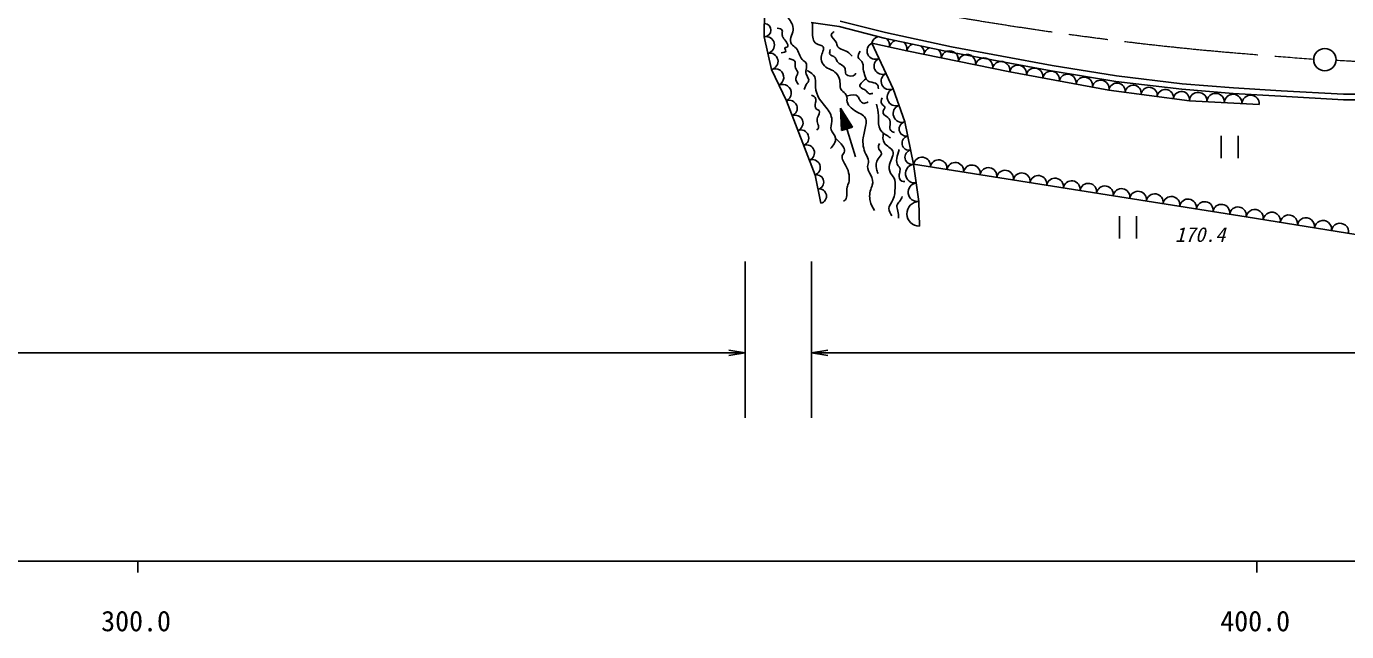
# Model space of a CAD drawing. Units: millimetres, scale not verified. Extents: x 40000 to 680000, y 20000 to 380000.
# Drawn here: x 358046 to 476012, y 198715 to 252828 of the extents above; entities that cross this region are included whole.
import ezdxf
from ezdxf.enums import TextEntityAlignment as Align

# ---------------------------------------------------------------- set-up
doc = ezdxf.new("R2010")
doc.units = ezdxf.units.MM
doc.header["$LTSCALE"] = 1000
doc.linetypes.add('CHAIN', pattern=[18.5, 12, -1.5, 3.5, -1.5])
for name, color, linetype, lineweight in [('M-BGD', 7, 'Continuous', 25), ('M-BMK', 2, 'CHAIN', 13), ('M-BMK-SRVR', 3, 'Continuous', 25), ('M-STR-STR3', 7, 'Continuous', 25), ('M-TTL-BAND', 7, 'Continuous', 25)]:
    doc.layers.add(name, color=color, linetype=linetype, lineweight=lineweight)
doc.styles.add('ＭＳ ゴシック', font='')
doc.styles.get('ＭＳ ゴシック').set_extended_font_data('MS Gothic')

# ---------------------------------------------------------------- blocks, each defined once
blk = doc.blocks.new('open_arrow')
at = {"color": 0, "linetype": 'Continuous', "lineweight": -2}
blk.add_lwpolyline([(7.5, 1.25), (0, 0), (7.5, -1.25)], dxfattribs=at)

msp = doc.modelspace()

# ---------------------------------------------------------------- linework, layer by layer
at = {"layer": 'M-BGD'}
for p, q in [((423982, 251897), (424009, 254254)), ((428174, 253174), (430664, 252811)), ((430664, 252811), (434702, 251786)), ((430762, 253303), (434817, 252273)), ((424612, 248965), (423982, 251897)), ((436712, 250646), (433590, 251315)), ((433590, 251315), (435486, 247245)), ((434702, 251786), (440602, 250514)), ((434817, 252273), (440707, 251003)), ((445912, 248750), (436712, 250646)), ((440617, 250511), (449626, 248851)), ((440707, 251003), (449711, 249344)), ((425955, 246170), (424612, 248965)), ((449711, 249344), (455462, 248409)), ((454777, 247133), (445912, 248750)), ((449626, 248851), (455391, 247914)), ((455391, 247914), (461275, 247203)), ((455462, 248409), (461325, 247701)), ((435486, 247245), (436545, 244290)), ((461969, 246185), (454777, 247133)), ((461275, 247203), (465879, 246834)), ((461325, 247701), (465914, 247333)), ((465879, 246834), (470134, 246578)), ((465914, 247333), (470163, 247078)), ((470134, 246578), (475730, 246266)), ((470163, 247078), (475743, 246766)), ((475743, 246766), (484127, 246794)), ((428531, 239539), (425955, 246170)), ((432139, 241172), (430790, 245507)), ((430790, 245507), (430870, 243508)), ((430790, 245507), (431859, 243816)), ((430792, 245455), (430818, 245463)), ((430794, 245403), (430846, 245419)), ((430797, 245352), (430873, 245375)), ((468213, 245851), (461969, 246185)), ((475730, 246266), (484131, 246294)), ((430799, 245300), (430901, 245332)), ((430801, 245248), (430929, 245288)), ((430803, 245196), (430956, 245244)), ((430805, 245145), (430984, 245200)), ((430807, 245093), (431012, 245157)), ((430809, 245041), (431039, 245113)), ((430811, 244990), (431067, 245069)), ((430813, 244938), (431094, 245025)), ((430815, 244886), (431122, 244982)), ((430817, 244834), (431150, 244938)), ((430819, 244783), (431177, 244894)), ((430821, 244731), (431205, 244850)), ((430823, 244679), (431233, 244807)), ((430825, 244627), (431260, 244763)), ((430827, 244576), (431288, 244719)), ((430830, 244524), (431316, 244675)), ((430832, 244472), (431343, 244632)), ((430834, 244421), (431371, 244588)), ((430836, 244369), (431399, 244544)), ((430838, 244317), (431426, 244500)), ((430840, 244265), (431454, 244456)), ((430842, 244214), (431482, 244413)), ((430844, 244162), (431509, 244369)), ((430846, 244110), (431537, 244325)), ((430848, 244059), (431564, 244281)), ((430850, 244007), (431592, 244238)), ((430852, 243955), (431620, 244194)), ((436545, 244290), (437325, 240498)), ((430854, 243903), (431647, 244150)), ((430856, 243852), (431675, 244106)), ((430858, 243800), (431703, 244063)), ((430860, 243748), (431730, 244019)), ((430862, 243696), (431758, 243975)), ((430865, 243645), (431786, 243931)), ((430867, 243593), (431813, 243888)), ((430869, 243541), (431841, 243844)), ((430870, 243508), (431859, 243816)), ((464819, 241054), (464819, 243054)), ((466319, 243054), (466319, 241054)), ((429024, 237018), (428531, 239539)), ((437325, 240498), (467042, 235815)), ((437325, 240498), (437790, 237169)), ((437790, 237169), (437837, 234977)), ((455731, 233866), (455731, 235866)), ((457231, 235866), (457231, 233866)), ((467042, 235815), (480758, 233585))]:
    msp.add_line(p, q, dxfattribs=at)
for centre, radius, start, end in [((423989, 252487), 589, 269.3338, 89.3338), ((424140, 251164), 750, 282.13132, 102.13132), ((433906, 250636), 748, 114.97391, 294.97391), ((434371, 251148), 798, 109.291, 167.90524), ((434371, 251148), 798, 347.90524, 47.37024), ((435932, 250813), 798, 109.08213, 167.90524), ((435932, 250813), 798, 347.90524, 48.14859), ((424455, 249698), 750, 282.13132, 102.13132), ((437479, 250488), 783, 109.35087, 168.35657), ((437479, 250488), 783, 348.35657, 44.38032), ((439012, 250172), 783, 111.51503, 168.35657), ((439012, 250172), 783, 348.35657, 43.09071), ((440545, 249856), 783, 348.35657, 168.35657), ((442079, 249540), 783, 348.35657, 168.35657), ((424948, 248267), 775, 295.65926, 115.65926), ((434538, 249280), 748, 114.97391, 294.97391), ((443612, 249224), 783, 348.35657, 168.35657), ((445145, 248908), 783, 348.35657, 168.35657), ((446650, 248615), 751, 349.66345, 169.66345), ((448128, 248346), 751, 349.66345, 169.66345), ((435170, 247923), 748, 114.97391, 294.97391), ((449605, 248076), 751, 349.66345, 169.66345), ((451083, 247807), 751, 349.66345, 169.66345), ((452560, 247537), 751, 349.66345, 169.66345), ((454038, 247268), 751, 349.66345, 169.66345), ((455496, 247038), 725, 352.49265, 172.49265), ((425619, 246869), 775, 295.65926, 115.65926), ((435750, 246506), 785, 109.72228, 289.72228), ((456934, 246849), 725, 352.49265, 172.49265), ((458373, 246659), 725, 352.49265, 172.49265), ((459811, 246470), 725, 352.49265, 172.49265), ((461250, 246280), 725, 352.49265, 172.49265), ((462749, 246144), 782, 356.93351, 176.93351), ((464310, 246060), 782, 356.93351, 176.93351), ((465872, 245976), 782, 356.93351, 176.93351), ((467433, 245893), 782, 356.93351, 176.93351), ((426212, 245507), 711, 291.22765, 111.22765), ((436280, 245028), 785, 109.72228, 289.72228), ((426728, 244181), 711, 291.22765, 111.22765), ((436675, 243658), 645, 101.63363, 281.63363), ((427243, 242855), 711, 291.22765, 111.22765), ((436935, 242394), 645, 101.63363, 281.63363), ((427758, 241529), 711, 291.22765, 111.22765), ((428273, 240202), 711, 291.22765, 111.22765), ((437195, 241130), 645, 101.63363, 281.63363), ((438068, 240381), 752, 351.04393, 171.04393), ((439554, 240147), 752, 351.04393, 171.04393), ((441040, 239913), 752, 351.04393, 171.04393), ((428654, 238909), 642, 281.0702, 101.0702), ((437442, 239666), 840, 97.9449, 277.9449), ((442526, 239679), 752, 351.04393, 171.04393), ((444012, 239445), 752, 351.04393, 171.04393), ((445498, 239211), 752, 351.04393, 171.04393), ((446983, 238976), 752, 351.04393, 171.04393), ((448469, 238742), 752, 351.04393, 171.04393), ((437674, 238001), 840, 97.9449, 277.9449), ((449955, 238508), 752, 351.04393, 171.04393), ((451441, 238274), 752, 351.04393, 171.04393), ((452927, 238040), 752, 351.04393, 171.04393), ((454413, 237806), 752, 351.04393, 171.04393), ((455899, 237571), 752, 351.04393, 171.04393), ((428901, 237648), 642, 281.0702, 101.0702), ((437814, 236073), 1096, 91.23326, 271.23326), ((457384, 237337), 752, 351.04393, 171.04393), ((458870, 237103), 752, 351.04393, 171.04393), ((460356, 236869), 752, 351.04393, 171.04393), ((461842, 236635), 752, 351.04393, 171.04393), ((463328, 236401), 752, 351.04393, 171.04393), ((464814, 236166), 752, 351.04393, 171.04393), ((466300, 235932), 752, 351.04393, 171.04393), ((467804, 235691), 772, 350.76444, 170.76444), ((469328, 235443), 772, 350.76444, 170.76444), ((470852, 235196), 772, 350.76444, 170.76444), ((472376, 234948), 772, 350.76444, 170.76444), ((473900, 234700), 772, 350.76444, 170.76444), ((475424, 234452), 772, 350.76444, 170.76444)]:
    msp.add_arc(centre, radius, start, end, dxfattribs=at)
for points, knots in [([(425735, 254058), (425993, 253763), (426252, 253469), (426427, 253101), (426519, 252910), (426588, 252699), (426570, 252502), (426550, 252277), (426415, 252072), (426356, 251831), (426307, 251630), (426309, 251404), (426413, 251246), (426511, 251097), (426700, 251008), (426827, 250875), (427089, 250600), (427086, 250135), (427369, 249862), (427477, 249758), (427625, 249682), (427698, 249576), (427867, 249329), (427623, 248918), (427726, 248563), (427794, 248330), (428011, 248121), (427940, 247935), (427918, 247877), (427869, 247821), (427826, 247764), (427692, 247583), (427623, 247380), (427555, 247178)], [0, 0, 0, 0, 1, 1, 1, 2, 2, 2, 3, 3, 3, 4, 4, 4, 5, 5, 5, 6, 6, 6, 7, 7, 7, 8, 8, 8, 9, 9, 9, 10, 10, 10, 11, 11, 11, 11]), ([(425143, 252673), (425342, 252636), (425540, 252599), (425585, 252473), (425617, 252385), (425572, 252252), (425571, 252131), (425570, 252021), (425605, 251921), (425657, 251831), (425744, 251681), (425879, 251559), (425971, 251417), (426017, 251346), (426053, 251270), (426071, 251175), (426083, 251107), (426087, 251029), (426042, 250989), (425984, 250937), (425844, 250950), (425814, 250904), (425781, 250852), (425884, 250729), (425899, 250647), (425925, 250509), (425705, 250485), (425485, 250461)], [0, 0, 0, 0, 1, 1, 1, 2, 2, 2, 3, 3, 3, 4, 4, 4, 5, 5, 5, 6, 6, 6, 7, 7, 7, 8, 8, 8, 9, 9, 9, 9]), ([(428286, 253118), (428283, 252855), (428281, 252592), (428286, 252299), (428292, 251917), (428310, 251483), (428623, 251287), (428825, 251161), (429150, 251134), (429249, 250998), (429383, 250814), (429101, 250431), (429056, 250083), (428995, 249606), (429378, 249196), (429779, 249023), (429860, 248988), (429941, 248963), (430020, 248927), (430406, 248749), (430706, 248315), (430742, 247867), (430759, 247664), (430721, 247459), (430790, 247289), (430906, 247007), (431317, 246822), (431368, 246518), (431384, 246427), (431367, 246326), (431368, 246229), (431375, 245795), (431756, 245464), (432187, 245218), (432551, 245010), (432951, 244861), (433054, 244543), (433104, 244390), (433085, 244197), (433054, 244014), (432986, 243604), (432859, 243242), (432813, 242857), (432757, 242381), (432823, 241872), (433054, 241412), (433160, 241202), (433300, 241002), (433295, 240786), (433292, 240628), (433210, 240462), (433199, 240304), (433180, 240040), (433358, 239798), (433488, 239534), (433634, 239236), (433721, 238909), (433632, 238619), (433608, 238537), (433569, 238459), (433536, 238378), (433388, 238015), (433351, 237598), (433440, 237222), (433512, 236914), (433669, 236634), (433825, 236355)], [0, 0, 0, 0, 1, 1, 1, 2, 2, 2, 3, 3, 3, 4, 4, 4, 5, 5, 5, 6, 6, 6, 7, 7, 7, 8, 8, 8, 9, 9, 9, 10, 10, 10, 11, 11, 11, 12, 12, 12, 13, 13, 13, 14, 14, 14, 15, 15, 15, 16, 16, 16, 17, 17, 17, 18, 18, 18, 19, 19, 19, 20, 20, 20, 21, 21, 21, 22, 22, 22, 22]), ([(430201, 252370), (430093, 252268), (429985, 252167), (429967, 252067), (429928, 251841), (430347, 251625), (430434, 251343), (430458, 251264), (430457, 251181), (430481, 251109), (430531, 250958), (430693, 250855), (430855, 250782), (431052, 250693), (431249, 250650), (431415, 250548), (431574, 250452), (431705, 250302), (431835, 250151)], [0, 0, 0, 0, 1, 1, 1, 2, 2, 2, 3, 3, 3, 4, 4, 4, 5, 5, 5, 6, 6, 6, 6]), ([(429874, 250759), (429831, 250599), (429788, 250439), (429850, 250338), (429928, 250213), (430168, 250178), (430294, 250058), (430397, 249960), (430423, 249804), (430504, 249684), (430682, 249422), (431125, 249337), (431205, 249054), (431247, 248905), (431188, 248701), (431275, 248563), (431418, 248336), (431957, 248290), (432092, 248517), (432117, 248557), (432128, 248607), (432139, 248657)], [0, 0, 0, 0, 1, 1, 1, 2, 2, 2, 3, 3, 3, 4, 4, 4, 5, 5, 5, 6, 6, 6, 7, 7, 7, 7]), ([(432546, 250618), (432431, 250415), (432316, 250212), (432376, 250052), (432425, 249921), (432590, 249818), (432688, 249684), (432749, 249598), (432784, 249501), (432801, 249400), (432823, 249270), (432816, 249135), (432829, 249004), (432852, 248782), (432933, 248573), (432999, 248352), (433029, 248252), (433056, 248151), (433113, 248069), (433177, 247977), (433279, 247911), (433396, 247871), (433626, 247792), (433911, 247815), (434047, 247672), (434137, 247579), (434163, 247413), (434189, 247248)], [0, 0, 0, 0, 1, 1, 1, 2, 2, 2, 3, 3, 3, 4, 4, 4, 5, 5, 5, 6, 6, 6, 7, 7, 7, 8, 8, 8, 9, 9, 9, 9]), ([(426185, 249947), (426422, 249885), (426659, 249822), (426727, 249662), (426789, 249516), (426710, 249289), (426770, 249105), (426819, 248954), (426962, 248833), (426970, 248691), (426974, 248613), (426937, 248529), (426898, 248449), (426856, 248361), (426812, 248276), (426799, 248192), (426770, 248003), (426898, 247812), (427027, 247621)], [0, 0, 0, 0, 1, 1, 1, 2, 2, 2, 3, 3, 3, 4, 4, 4, 5, 5, 5, 6, 6, 6, 6]), ([(427798, 248877), (428094, 248719), (428390, 248562), (428497, 248306), (428574, 248123), (428554, 247891), (428554, 247664), (428554, 247285), (428608, 246922), (428754, 246608), (428947, 246192), (429301, 245862), (429596, 245466), (429849, 245125), (430058, 244737), (430024, 244324), (430003, 244072), (429892, 243811), (429953, 243582), (430021, 243323), (430310, 243106), (430352, 242840), (430378, 242677), (430313, 242495), (430224, 242340), (430131, 242178), (430013, 242045), (429896, 241912)], [0, 0, 0, 0, 1, 1, 1, 2, 2, 2, 3, 3, 3, 4, 4, 4, 5, 5, 5, 6, 6, 6, 7, 7, 7, 8, 8, 8, 9, 9, 9, 9]), ([(433050, 248143), (432743, 247867), (432436, 247590), (432536, 247419), (432609, 247295), (432894, 247226), (433073, 247069), (433179, 246975), (433248, 246851), (433354, 246812), (433444, 246778), (433562, 246806), (433681, 246835)], [0, 0, 0, 0, 1, 1, 1, 2, 2, 2, 3, 3, 3, 4, 4, 4, 4]), ([(428212, 246693), (428366, 246608), (428520, 246522), (428568, 246393), (428607, 246291), (428579, 246161), (428554, 246022), (428515, 245801), (428485, 245557), (428640, 245437), (428713, 245380), (428829, 245351), (428882, 245294), (429002, 245168), (428813, 244905), (428740, 244681), (428685, 244513), (428696, 244367), (428740, 244210), (428783, 244055), (428858, 243889), (428811, 243753), (428786, 243681), (428727, 243617), (428668, 243553)], [0, 0, 0, 0, 1, 1, 1, 2, 2, 2, 3, 3, 3, 4, 4, 4, 5, 5, 5, 6, 6, 6, 7, 7, 7, 8, 8, 8, 8]), ([(431415, 246625), (431794, 246696), (432174, 246766), (432349, 246555), (432414, 246477), (432451, 246361), (432513, 246251), (432596, 246104), (432724, 245967), (432863, 245948), (432989, 245930), (433125, 246009), (433260, 246088)], [0, 0, 0, 0, 1, 1, 1, 2, 2, 2, 3, 3, 3, 4, 4, 4, 4]), ([(434007, 245878), (434084, 245534), (434160, 245191), (434171, 244850), (434176, 244697), (434168, 244544), (434171, 244383), (434178, 244029), (434238, 243636), (434475, 243402), (434579, 243299), (434718, 243226), (434848, 243145), (434988, 243058), (435116, 242961), (435245, 242865)], [0, 0, 0, 0, 1, 1, 1, 2, 2, 2, 3, 3, 3, 4, 4, 4, 5, 5, 5, 5]), ([(434501, 246454), (434432, 246234), (434363, 246013), (434501, 245860), (434584, 245767), (434743, 245698), (434756, 245605), (434766, 245532), (434688, 245444), (434642, 245350), (434591, 245244), (434579, 245129), (434614, 245038), (434695, 244829), (435025, 244750), (435152, 244557), (435338, 244273), (435087, 243743), (435294, 243509), (435363, 243430), (435484, 243384), (435605, 243339)], [0, 0, 0, 0, 1, 1, 1, 2, 2, 2, 3, 3, 3, 4, 4, 4, 5, 5, 5, 6, 6, 6, 7, 7, 7, 7]), ([(434615, 243309), (434578, 242976), (434542, 242644), (434708, 242398), (434901, 242113), (435364, 241942), (435479, 241674), (435612, 241361), (435275, 240917), (435175, 240483), (435112, 240208), (435144, 239939), (435269, 239712), (435358, 239549), (435495, 239409), (435572, 239245), (435680, 239016), (435671, 238742), (435666, 238474), (435657, 238074), (435655, 237689), (435479, 237330), (435345, 237058), (435112, 236800), (435105, 236536), (435099, 236321), (435242, 236101), (435385, 235882)], [0, 0, 0, 0, 1, 1, 1, 2, 2, 2, 3, 3, 3, 4, 4, 4, 5, 5, 5, 6, 6, 6, 7, 7, 7, 8, 8, 8, 9, 9, 9, 9]), ([(430395, 242783), (430610, 242587), (430824, 242391), (430995, 242126), (431086, 241983), (431165, 241820), (431137, 241669), (431112, 241531), (430997, 241402), (430952, 241270), (430848, 240964), (431120, 240633), (431294, 240313), (431434, 240058), (431511, 239810), (431551, 239543), (431586, 239312), (431594, 239067), (431523, 238843), (431481, 238712), (431412, 238588), (431380, 238458), (431331, 238260), (431370, 238049), (431366, 237830), (431363, 237649), (431331, 237462), (431223, 237330), (431179, 237277), (431123, 237232), (431066, 237188)], [0, 0, 0, 0, 1, 1, 1, 2, 2, 2, 3, 3, 3, 4, 4, 4, 5, 5, 5, 6, 6, 6, 7, 7, 7, 8, 8, 8, 9, 9, 9, 10, 10, 10, 10]), ([(434288, 242351), (434222, 242234), (434157, 242116), (434171, 242001), (434195, 241805), (434450, 241614), (434451, 241440), (434452, 241291), (434267, 241155), (434148, 240996), (433944, 240725), (433936, 240388), (434007, 240086), (434042, 239940), (434095, 239803), (434148, 239665)], [0, 0, 0, 0, 1, 1, 1, 2, 2, 2, 3, 3, 3, 4, 4, 4, 5, 5, 5, 5]), ([(436030, 241809), (435845, 241277), (435659, 240745), (435945, 240364), (435993, 240300), (436055, 240241), (436087, 240166), (436109, 240114), (436117, 240054), (436115, 239996), (436111, 239852), (436048, 239726), (436030, 239571), (436005, 239345), (436077, 239059), (436257, 238977), (436337, 238940), (436439, 238944), (436540, 238948)], [0, 0, 0, 0, 1, 1, 1, 2, 2, 2, 3, 3, 3, 4, 4, 4, 5, 5, 5, 6, 6, 6, 6]), ([(436313, 237617), (436251, 237471), (436188, 237325), (436087, 237192), (435993, 237069), (435867, 236957), (435832, 236824), (435791, 236671), (435872, 236490), (435917, 236314), (435971, 236101), (435972, 235896), (435974, 235691)], [0, 0, 0, 0, 1, 1, 1, 2, 2, 2, 3, 3, 3, 4, 4, 4, 4])]:
    msp.add_open_spline(points, degree=3, knots=knots, dxfattribs=at)
at = {"layer": 'M-BMK'}
for points, knots in [([(419825, 258303), (421373, 257860), (422921, 257417), (424481, 257020), (426710, 256452), (428964, 255979), (431221, 255526), (434027, 254961), (436837, 254427), (439655, 253932), (443780, 253207), (447921, 252566), (452073, 252006), (456468, 251413), (460876, 250910), (465294, 250528), (466030, 250464), (466767, 250404), (467504, 250344), (468241, 250283), (468977, 250223), (469714, 250163), (470831, 250073), (471948, 249985), (473064, 249897)], [0, 0, 0, 0, 1, 1, 1, 2, 2, 2, 3, 3, 3, 4, 4, 4, 5, 5, 5, 6, 6, 6, 7, 7, 7, 8, 8, 8, 8]), ([(475067, 249808), (476072, 249752), (477077, 249697), (478082, 249651), (478455, 249635), (478829, 249619), (479202, 249605), (479576, 249590), (479949, 249575), (480323, 249562), (482565, 249481), (484808, 249436), (487051, 249437), (490994, 249439), (494936, 249584), (498878, 249730)], [0, 0, 0, 0, 1, 1, 1, 2, 2, 2, 3, 3, 3, 4, 4, 4, 5, 5, 5, 5])]:
    msp.add_open_spline(points, degree=3, knots=knots, dxfattribs=at)
at = {"layer": 'M-BMK-SRVR'}
msp.add_circle((474074, 249853), 1000, dxfattribs=at)
at = {"layer": 'M-STR-STR3'}
for p, q in [((422265, 231797), (422265, 217826)), ((428202, 231797), (428202, 217826)), ((422265, 223630), (98433, 223630)), ((557318, 223630), (428202, 223630))]:
    msp.add_line(p, q, dxfattribs=at)
at = {"layer": 'M-TTL-BAND'}
for p, q in [((40000, 205000), (579000, 205000)), ((368000, 205000), (368000, 204000)), ((468000, 205000), (468000, 204000))]:
    msp.add_line(p, q, dxfattribs=at)

# ---------------------------------------------------------------- block references
at = {"layer": 'M-STR-STR3', "xscale": 193, "yscale": 193, "rotation": 180}
msp.add_blockref('open_arrow', (422265, 223630), dxfattribs=at)
at = {"layer": 'M-STR-STR3', "xscale": 193, "yscale": 193}
msp.add_blockref('open_arrow', (428202, 223630), dxfattribs=at)

# ---------------------------------------------------------------- texts
at = {"layer": 'M-BGD', "style": 'ＭＳ ゴシック', "oblique": 15}
msp.add_text('170.4', height=1320, dxfattribs=at).set_placement((460678, 233159), align=Align.BOTTOM_LEFT)
at = {"layer": 'M-TTL-BAND', "style": 'ＭＳ ゴシック'}
for s, p in [('300.0', (367844, 198195)), ('400.0', (467844, 198195))]:
    msp.add_text(s, height=1833, dxfattribs=at).set_placement(p, align=Align.BOTTOM_CENTER)

doc.saveas('drawing.dxf')
